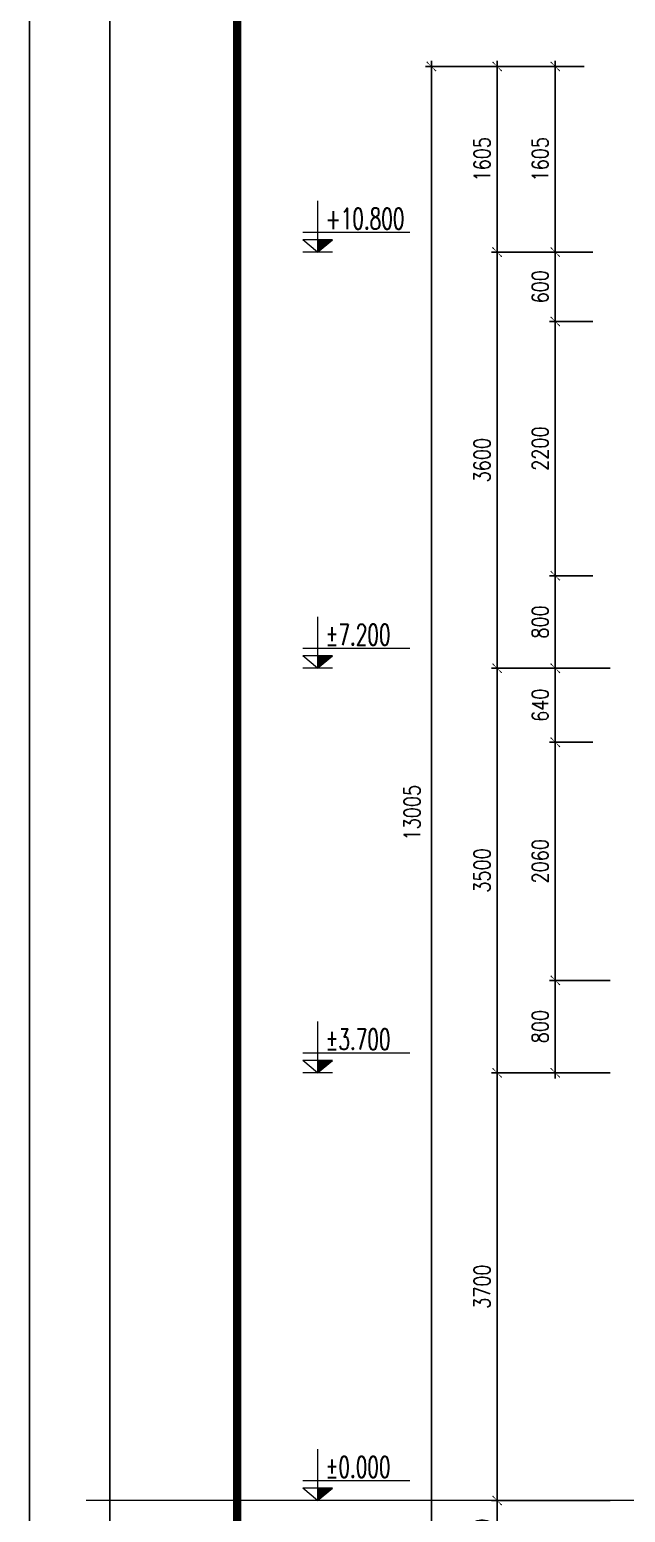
# Model space of a CAD drawing. Header units: millimetres. Extents: x -34806 to 662668, y 63228 to 99452.
# Drawn here: x 315279 to 320432, y 76990 to 89816 of the extents above; entities that cross this region are included whole.
import ezdxf
from ezdxf.enums import TextEntityAlignment as Align

# ---------------------------------------------------------------- set-up
doc = ezdxf.new("R2010")
doc.units = ezdxf.units.MM
doc.header["$LTSCALE"] = 200
doc.header["$MEASUREMENT"] = 0
doc.header["$PDMODE"] = 3
doc.header["$PDSIZE"] = 50
doc.layers.get('0').update_dxf_attribs({"color": 95, "linetype": 'CONTINUOUS'})
doc.layers.get('DEFPOINTS').update_dxf_attribs({"linetype": 'CONTINUOUS'})
for name, color, linetype in [('DIM', 1, 'CONTINUOUS'), ('KHUNGTEN', 7, 'CONTINUOUS'), ('TEXT', 7, 'CONTINUOUS')]:
    doc.layers.add(name, color=color, linetype=linetype)
for name, color, linetype, lineweight in [('hacth', 251, 'CONTINUOUS', 13), ('hatch', 251, 'CONTINUOUS', 5), ('thay', 7, 'CONTINUOUS', 18)]:
    doc.layers.add(name, color=color, linetype=linetype, lineweight=lineweight)
doc.styles.add('Arial N  iso', font='VNARIALN.ttf')
doc.styles.add('RomanS', font='romans.shx', dxfattribs={"width": 0.8})
doc.styles.add('Scale', font='vnsimli.shx', dxfattribs={"width": 0.65, "bigfont": 'bigfont.shx'})
doc.dimstyles.new('D1', dxfattribs={"dimtxt": 140, "dimasz": 80, "dimexe": 50, "dimexo": 0, "dimgap": 60, "dimtad": 1, "dimdec": 0, "dimzin": 0, "dimdsep": 46, "dimtxsty": 'RomanS', "dimblk1": 'ARCHTICK', "dimblk2": 'ARCHTICK', "dimsah": 1, "dimcen": 100, "dimdle": 50, "dimclrt": 7, "dimadec": 0, "dimazin": 0, "dimtfac": 0.005, "dimtdec": 0, "dimtix": 1, "dimtofl": 0, "dimtmove": 2, "dimatfit": 3, "dimldrblk": 'ARCHTICK', "dimfxl": 1, "dimtvp": 0.8, "dimtolj": 1, "dimtzin": 0, "dimarcsym": 0})

# ---------------------------------------------------------------- blocks, each defined once
blk = doc.blocks.new('_ArchTick')
at = {"layer": 'DIM', "color": 150}
blk.add_lwpolyline([(0.5, 0.5, 0.133, 0, 0), (0, 0, 0, 0.133, 0), (-0.5, -0.5, 0.133, 0.133, 0)], format="xyseb", dxfattribs=at)
blk = doc.blocks.new('*D444')
at = {"layer": 'DEFPOINTS', "color": 0}
for p in [(318754, 89498), (320076, 89498), (320301, 76492)]:
    blk.add_point(p, dxfattribs=at)
at = {"layer": 'DIM', "color": 0, "lineweight": -2}
for p, q in [((318754, 76442), (318754, 89548)), ((320076, 89498), (318704, 89498)), ((320301, 76492), (318704, 76492))]:
    blk.add_line(p, q, dxfattribs=at)
at = {"layer": 'DIM', "color": 0, "lineweight": -2, "xscale": 80, "yscale": 80, "zscale": 80}
for p, rotation in [((318754, 89498), 90), ((318754, 76492), 270)]:
    blk.add_blockref('_ArchTick', p, dxfattribs=dict(at, rotation=rotation))
at = {"layer": 'DIM', "color": 7, "insert": (318587, 83042), "char_height": 140, "attachment_point": 5, "rotation": 90, "style": 'RomanS'}
blk.add_mtext('\\A1;13005', dxfattribs=at)
blk = doc.blocks.new('*D445')
at = {"layer": 'DEFPOINTS', "color": 0}
for p in [(319323, 77092), (320150, 77092), (320150, 76492)]:
    blk.add_point(p, dxfattribs=at)
at = {"layer": 'DIM', "color": 0, "lineweight": -2}
for p, q in [((320150, 77092), (319273, 77092)), ((319323, 76442), (319323, 77142)), ((320150, 76492), (319273, 76492))]:
    blk.add_line(p, q, dxfattribs=at)
at = {"layer": 'DIM', "color": 0, "lineweight": -2, "xscale": 80, "yscale": 80, "zscale": 80}
for p, rotation in [((319323, 77092), 90), ((319323, 76492), 270)]:
    blk.add_blockref('_ArchTick', p, dxfattribs=dict(at, rotation=rotation))
at = {"layer": 'DIM', "color": 7, "insert": (319193, 76792), "char_height": 140, "attachment_point": 5, "rotation": 90, "style": 'RomanS'}
blk.add_mtext('\\A1;600', dxfattribs=at)
blk = doc.blocks.new('*D446')
at = {"layer": 'DEFPOINTS', "color": 0}
for p in [(319323, 80792), (320301, 80792), (320301, 77092)]:
    blk.add_point(p, dxfattribs=at)
at = {"layer": 'DIM', "color": 0, "lineweight": -2}
for p, q in [((319323, 77042), (319323, 80842)), ((320301, 80792), (319273, 80792)), ((320301, 77092), (319273, 77092))]:
    blk.add_line(p, q, dxfattribs=at)
at = {"layer": 'DIM', "color": 0, "lineweight": -2, "xscale": 80, "yscale": 80, "zscale": 80}
for p, rotation in [((319323, 80792), 90), ((319323, 77092), 270)]:
    blk.add_blockref('_ArchTick', p, dxfattribs=dict(at, rotation=rotation))
at = {"layer": 'DIM', "color": 7, "insert": (319193, 78942), "char_height": 140, "attachment_point": 5, "rotation": 90, "style": 'RomanS'}
blk.add_mtext('\\A1;3700', dxfattribs=at)
blk = doc.blocks.new('*D447')
at = {"layer": 'DEFPOINTS', "color": 0}
for p in [(319323, 84292), (320301, 84292), (320301, 80792)]:
    blk.add_point(p, dxfattribs=at)
at = {"layer": 'DIM', "color": 0, "lineweight": -2}
for p, q in [((320301, 84292), (319273, 84292)), ((319323, 80742), (319323, 84342)), ((320301, 80792), (319273, 80792))]:
    blk.add_line(p, q, dxfattribs=at)
at = {"layer": 'DIM', "color": 0, "lineweight": -2, "xscale": 80, "yscale": 80, "zscale": 80}
for p, rotation in [((319323, 84292), 90), ((319323, 80792), 270)]:
    blk.add_blockref('_ArchTick', p, dxfattribs=dict(at, rotation=rotation))
at = {"layer": 'DIM', "color": 7, "insert": (319193, 82542), "char_height": 140, "attachment_point": 5, "rotation": 90, "style": 'RomanS'}
blk.add_mtext('\\A1;3500', dxfattribs=at)
blk = doc.blocks.new('*D448')
at = {"layer": 'DEFPOINTS', "color": 0}
for p in [(319323, 87892), (320150, 87892), (320301, 84292)]:
    blk.add_point(p, dxfattribs=at)
at = {"layer": 'DIM', "color": 0, "lineweight": -2}
for p, q in [((320150, 87892), (319273, 87892)), ((319323, 84242), (319323, 87942)), ((320301, 84292), (319273, 84292))]:
    blk.add_line(p, q, dxfattribs=at)
at = {"layer": 'DIM', "color": 0, "lineweight": -2, "xscale": 80, "yscale": 80, "zscale": 80}
for p, rotation in [((319323, 87892), 90), ((319323, 84292), 270)]:
    blk.add_blockref('_ArchTick', p, dxfattribs=dict(at, rotation=rotation))
at = {"layer": 'DIM', "color": 7, "insert": (319193, 86092), "char_height": 140, "attachment_point": 5, "rotation": 90, "style": 'RomanS'}
blk.add_mtext('\\A1;3600', dxfattribs=at)
blk = doc.blocks.new('*D449')
at = {"layer": 'DEFPOINTS', "color": 0}
for p in [(319323, 89498), (320076, 89498), (320150, 87892)]:
    blk.add_point(p, dxfattribs=at)
at = {"layer": 'DIM', "color": 0, "lineweight": -2}
for p, q in [((319323, 87842), (319323, 89548)), ((320076, 89498), (319273, 89498)), ((320150, 87892), (319273, 87892))]:
    blk.add_line(p, q, dxfattribs=at)
at = {"layer": 'DIM', "color": 0, "lineweight": -2, "xscale": 80, "yscale": 80, "zscale": 80}
for p, rotation in [((319323, 89498), 90), ((319323, 87892), 270)]:
    blk.add_blockref('_ArchTick', p, dxfattribs=dict(at, rotation=rotation))
at = {"layer": 'DIM', "color": 7, "insert": (319193, 88695), "char_height": 140, "attachment_point": 5, "rotation": 90, "style": 'RomanS'}
blk.add_mtext('\\A1;1605', dxfattribs=at)
blk = doc.blocks.new('*D450')
at = {"layer": 'DEFPOINTS', "color": 0}
for p in [(319826, 81592), (320301, 81592), (320301, 80792)]:
    blk.add_point(p, dxfattribs=at)
at = {"layer": 'DIM', "color": 0, "lineweight": -2}
for p, q in [((320301, 81592), (319776, 81592)), ((319826, 80742), (319826, 81642)), ((320301, 80792), (319776, 80792))]:
    blk.add_line(p, q, dxfattribs=at)
at = {"layer": 'DIM', "color": 0, "lineweight": -2, "xscale": 80, "yscale": 80, "zscale": 80}
for p, rotation in [((319826, 81592), 90), ((319826, 80792), 270)]:
    blk.add_blockref('_ArchTick', p, dxfattribs=dict(at, rotation=rotation))
at = {"layer": 'DIM', "color": 7, "insert": (319696, 81192), "char_height": 140, "attachment_point": 5, "rotation": 90, "style": 'RomanS'}
blk.add_mtext('\\A1;800', dxfattribs=at)
blk = doc.blocks.new('*D451')
at = {"layer": 'DEFPOINTS', "color": 0}
for p in [(319826, 83652), (320150, 83652), (320150, 81592)]:
    blk.add_point(p, dxfattribs=at)
at = {"layer": 'DIM', "color": 0, "lineweight": -2}
for p, q in [((320150, 83652), (319776, 83652)), ((319826, 81542), (319826, 83702)), ((320150, 81592), (319776, 81592))]:
    blk.add_line(p, q, dxfattribs=at)
at = {"layer": 'DIM', "color": 0, "lineweight": -2, "xscale": 80, "yscale": 80, "zscale": 80}
for p, rotation in [((319826, 83652), 90), ((319826, 81592), 270)]:
    blk.add_blockref('_ArchTick', p, dxfattribs=dict(at, rotation=rotation))
at = {"layer": 'DIM', "color": 7, "insert": (319696, 82622), "char_height": 140, "attachment_point": 5, "rotation": 90, "style": 'RomanS'}
blk.add_mtext('\\A1;2060', dxfattribs=at)
blk = doc.blocks.new('*D452')
at = {"layer": 'DEFPOINTS', "color": 0}
for p in [(319826, 84292), (320150, 84292), (320150, 83652)]:
    blk.add_point(p, dxfattribs=at)
at = {"layer": 'DIM', "color": 0, "lineweight": -2}
for p, q in [((320150, 84292), (319776, 84292)), ((319826, 83602), (319826, 84342)), ((320150, 83652), (319776, 83652))]:
    blk.add_line(p, q, dxfattribs=at)
at = {"layer": 'DIM', "color": 0, "lineweight": -2, "xscale": 80, "yscale": 80, "zscale": 80}
for p, rotation in [((319826, 84292), 90), ((319826, 83652), 270)]:
    blk.add_blockref('_ArchTick', p, dxfattribs=dict(at, rotation=rotation))
at = {"layer": 'DIM', "color": 7, "insert": (319696, 83972), "char_height": 140, "attachment_point": 5, "rotation": 90, "style": 'RomanS'}
blk.add_mtext('\\A1;640', dxfattribs=at)
blk = doc.blocks.new('*D453')
at = {"layer": 'DEFPOINTS', "color": 0}
for p in [(319826, 85092), (320150, 85092), (320150, 84292)]:
    blk.add_point(p, dxfattribs=at)
at = {"layer": 'DIM', "color": 0, "lineweight": -2}
for p, q in [((320150, 85092), (319776, 85092)), ((319826, 84242), (319826, 85142)), ((320150, 84292), (319776, 84292))]:
    blk.add_line(p, q, dxfattribs=at)
at = {"layer": 'DIM', "color": 0, "lineweight": -2, "xscale": 80, "yscale": 80, "zscale": 80}
for p, rotation in [((319826, 85092), 90), ((319826, 84292), 270)]:
    blk.add_blockref('_ArchTick', p, dxfattribs=dict(at, rotation=rotation))
at = {"layer": 'DIM', "color": 7, "insert": (319696, 84692), "char_height": 140, "attachment_point": 5, "rotation": 90, "style": 'RomanS'}
blk.add_mtext('\\A1;800', dxfattribs=at)
blk = doc.blocks.new('*D454')
at = {"layer": 'DEFPOINTS', "color": 0}
for p in [(319826, 87292), (320150, 87292), (320150, 85092)]:
    blk.add_point(p, dxfattribs=at)
at = {"layer": 'DIM', "color": 0, "lineweight": -2}
for p, q in [((320150, 87292), (319776, 87292)), ((319826, 85042), (319826, 87342)), ((320150, 85092), (319776, 85092))]:
    blk.add_line(p, q, dxfattribs=at)
at = {"layer": 'DIM', "color": 0, "lineweight": -2, "xscale": 80, "yscale": 80, "zscale": 80}
for p, rotation in [((319826, 87292), 90), ((319826, 85092), 270)]:
    blk.add_blockref('_ArchTick', p, dxfattribs=dict(at, rotation=rotation))
at = {"layer": 'DIM', "color": 7, "insert": (319696, 86192), "char_height": 140, "attachment_point": 5, "rotation": 90, "style": 'RomanS'}
blk.add_mtext('\\A1;2200', dxfattribs=at)
blk = doc.blocks.new('cao do')
at = {"layer": 'thay'}
for p, q in [((0, 445), (0, 0)), ((798, 170), (-128, 170)), ((0, 0), (-128, 106)), ((128, 106), (-128, 106)), ((0, 0), (128, 106))]:
    blk.add_line(p, q, dxfattribs=at)
at = {"layer": 'thay', "ltscale": 600}
blk.add_line((128, 0), (-128, 0), dxfattribs=at)
at = {"layer": 'thay', "color": 150, "ltscale": 600}
blk.add_solid([(0, 0), (0, 106), (128, 106)], dxfattribs=at)
at = {"layer": 'TEXT', "style": 'Arial N  iso'}
blk.add_attdef('%%P0.000', text='', height=200, dxfattribs=at).set_placement((70, 290), align=Align.MIDDLE_LEFT)
blk = doc.blocks.new('*D455')
at = {"layer": 'DEFPOINTS', "color": 0}
for p in [(319826, 87892), (320150, 87892), (320150, 87292)]:
    blk.add_point(p, dxfattribs=at)
at = {"layer": 'DIM', "color": 0, "lineweight": -2}
for p, q in [((320150, 87892), (319776, 87892)), ((319826, 87242), (319826, 87942)), ((320150, 87292), (319776, 87292))]:
    blk.add_line(p, q, dxfattribs=at)
at = {"layer": 'DIM', "color": 0, "lineweight": -2, "xscale": 80, "yscale": 80, "zscale": 80}
for p, rotation in [((319826, 87892), 90), ((319826, 87292), 270)]:
    blk.add_blockref('_ArchTick', p, dxfattribs=dict(at, rotation=rotation))
at = {"layer": 'DIM', "color": 7, "insert": (319696, 87592), "char_height": 140, "attachment_point": 5, "rotation": 90, "style": 'RomanS'}
blk.add_mtext('\\A1;600', dxfattribs=at)
blk = doc.blocks.new('*D814')
at = {"layer": 'DEFPOINTS', "color": 0}
for p in [(319826, 89498), (320076, 89498), (320076, 87892)]:
    blk.add_point(p, dxfattribs=at)
at = {"layer": 'DIM', "color": 0, "lineweight": -2}
for p, q in [((319826, 87842), (319826, 89548)), ((320076, 89498), (319776, 89498)), ((320076, 87892), (319776, 87892))]:
    blk.add_line(p, q, dxfattribs=at)
at = {"layer": 'DIM', "color": 0, "lineweight": -2, "xscale": 80, "yscale": 80, "zscale": 80}
for p, rotation in [((319826, 89498), 90), ((319826, 87892), 270)]:
    blk.add_blockref('_ArchTick', p, dxfattribs=dict(at, rotation=rotation))
at = {"layer": 'DIM', "color": 7, "insert": (319696, 88695), "char_height": 140, "attachment_point": 5, "rotation": 90, "style": 'RomanS'}
blk.add_mtext('\\A1;1605', dxfattribs=at)
blk = doc.blocks.new('khung')
at = {"layer": 'DEFPOINTS', "color": 8}
blk.add_lwpolyline([(0, 0), (31503.2, 0), (31503.2, 22275), (0, 22275)], close=True, dxfattribs=at)
at = {"layer": 'KHUNGTEN', "color": 4, "const_width": 54.3}
blk.add_lwpolyline([(847.8, 388.1), (31117, 388.1), (31117, 21886.9), (847.8, 21886.9)], close=True, dxfattribs=at)

msp = doc.modelspace()

# ---------------------------------------------------------------- linework, layer by layer
msp.add_lwpolyline([(357174.6, 66791.7), (315278.9, 66791.7), (315278.9, 96707.8), (357174.6, 96707.8)], close=True)
at = {"layer": 'hatch'}
msp.add_line((350831, 77092.3), (315766.5, 77092.3), dxfattribs=at)

# ---------------------------------------------------------------- block references
at = {"layer": 'DIM', "linetype": 'Continuous'}
ref = msp.add_blockref('cao do', (317769.8, 87891.2), dxfattribs=at)
ref.add_attrib('%%P0.000', '+10.800', dxfattribs={"layer": 'TEXT', "height": 180, "style": 'Scale', "width": 0.65}).set_placement((317839.3, 88181.2), align=Align.MIDDLE_LEFT)
ref = msp.add_blockref('cao do', (317769.8, 84292.3), dxfattribs=at)
ref.add_attrib('%%P0.000', '%%p7.200', dxfattribs={"layer": 'TEXT', "height": 180, "style": 'Scale', "width": 0.65}).set_placement((317839.3, 84582.3), align=Align.MIDDLE_LEFT)
ref = msp.add_blockref('cao do', (317769.8, 80792.3), dxfattribs=at)
ref.add_attrib('%%P0.000', '%%p3.700', dxfattribs={"layer": 'TEXT', "height": 180, "style": 'Scale', "width": 0.65}).set_placement((317839.3, 81082.3), align=Align.MIDDLE_LEFT)
ref = msp.add_blockref('cao do', (317769.8, 77092.3), dxfattribs=at)
ref.add_attrib('%%P0.000', '%%p0.000', dxfattribs={"layer": 'TEXT', "height": 180, "style": 'Scale', "width": 0.65}).set_placement((317839.3, 77382.3), align=Align.MIDDLE_LEFT)
at = {"layer": 'hacth', "xscale": 1.298143060485017, "yscale": 1.298143126914511, "zscale": 1.29814313413116}
msp.add_blockref('khung', (315973.3, 67291.7), dxfattribs=at)

# ---------------------------------------------------------------- dimensions: what is measured, and where the dimension line sits
at = {"layer": 'DIM'}
dim = msp.add_linear_dim(base=(318754, 89497.6), p1=(320301.2, 76492.3), p2=(320076.1, 89497.6), angle=90, dimstyle='D1', dxfattribs=at)
dim.commit()
dim.dimension.update_dxf_attribs({"geometry": '*D444', "text_midpoint": (318586.5, 83042.3), "dimtype": 128})
for base, p1, p2, picture, middle in [((319323.3231, 89497.5567), (320149.501, 87892.0851), (320076.1004, 89497.5567), '*D449', (319193.3231, 88694.8209)), ((319825.6775, 89497.5567), (320076.1004, 87892.0851), (320076.1004, 89497.5567), '*D814', (319695.6775, 88694.8209)), ((319323.3, 87892.1), (320301.2, 84292.3), (320149.5, 87892.1), '*D448', (319193.3, 86092.2)), ((319825.7, 87892.1), (320149.5, 87291.7), (320149.5, 87892.1), '*D455', (319695.7, 87591.9)), ((319825.7, 87291.7), (320149.5, 85091.8), (320149.5, 87291.7), '*D454', (319695.7, 86191.8)), ((319825.6775, 85091.8442), (320149.501, 84292.2502), (320149.501, 85091.8442), '*D453', (319695.6775, 84692.0472)), ((319323.3, 84292.3), (320301.2, 80792.3), (320301.2, 84292.3), '*D447', (319193.3, 82542.3)), ((319825.7, 84292.3), (320149.5, 83652.3), (320149.5, 84292.3), '*D452', (319695.7, 83972.3)), ((319825.7, 83652.3), (320149.5, 81592.3), (320149.5, 83652.3), '*D451', (319695.7, 82622.3)), ((319825.7, 81592.3), (320301.2, 80792.3), (320301.2, 81592.3), '*D450', (319695.7, 81192.3)), ((319323.3, 80792.3), (320301.2, 77092.3), (320301.2, 80792.3), '*D446', (319193.3, 78942.3)), ((319323.3, 77092.3), (320149.5, 76492.3), (320149.5, 77092.3), '*D445', (319193.3, 76792.3))]:
    dim = msp.add_linear_dim(base=base, p1=p1, p2=p2, angle=90, dimstyle='D1', dxfattribs=at)
    dim.commit()
    dim.dimension.update_dxf_attribs({"geometry": picture, "text_midpoint": middle})

doc.saveas('drawing.dxf')
